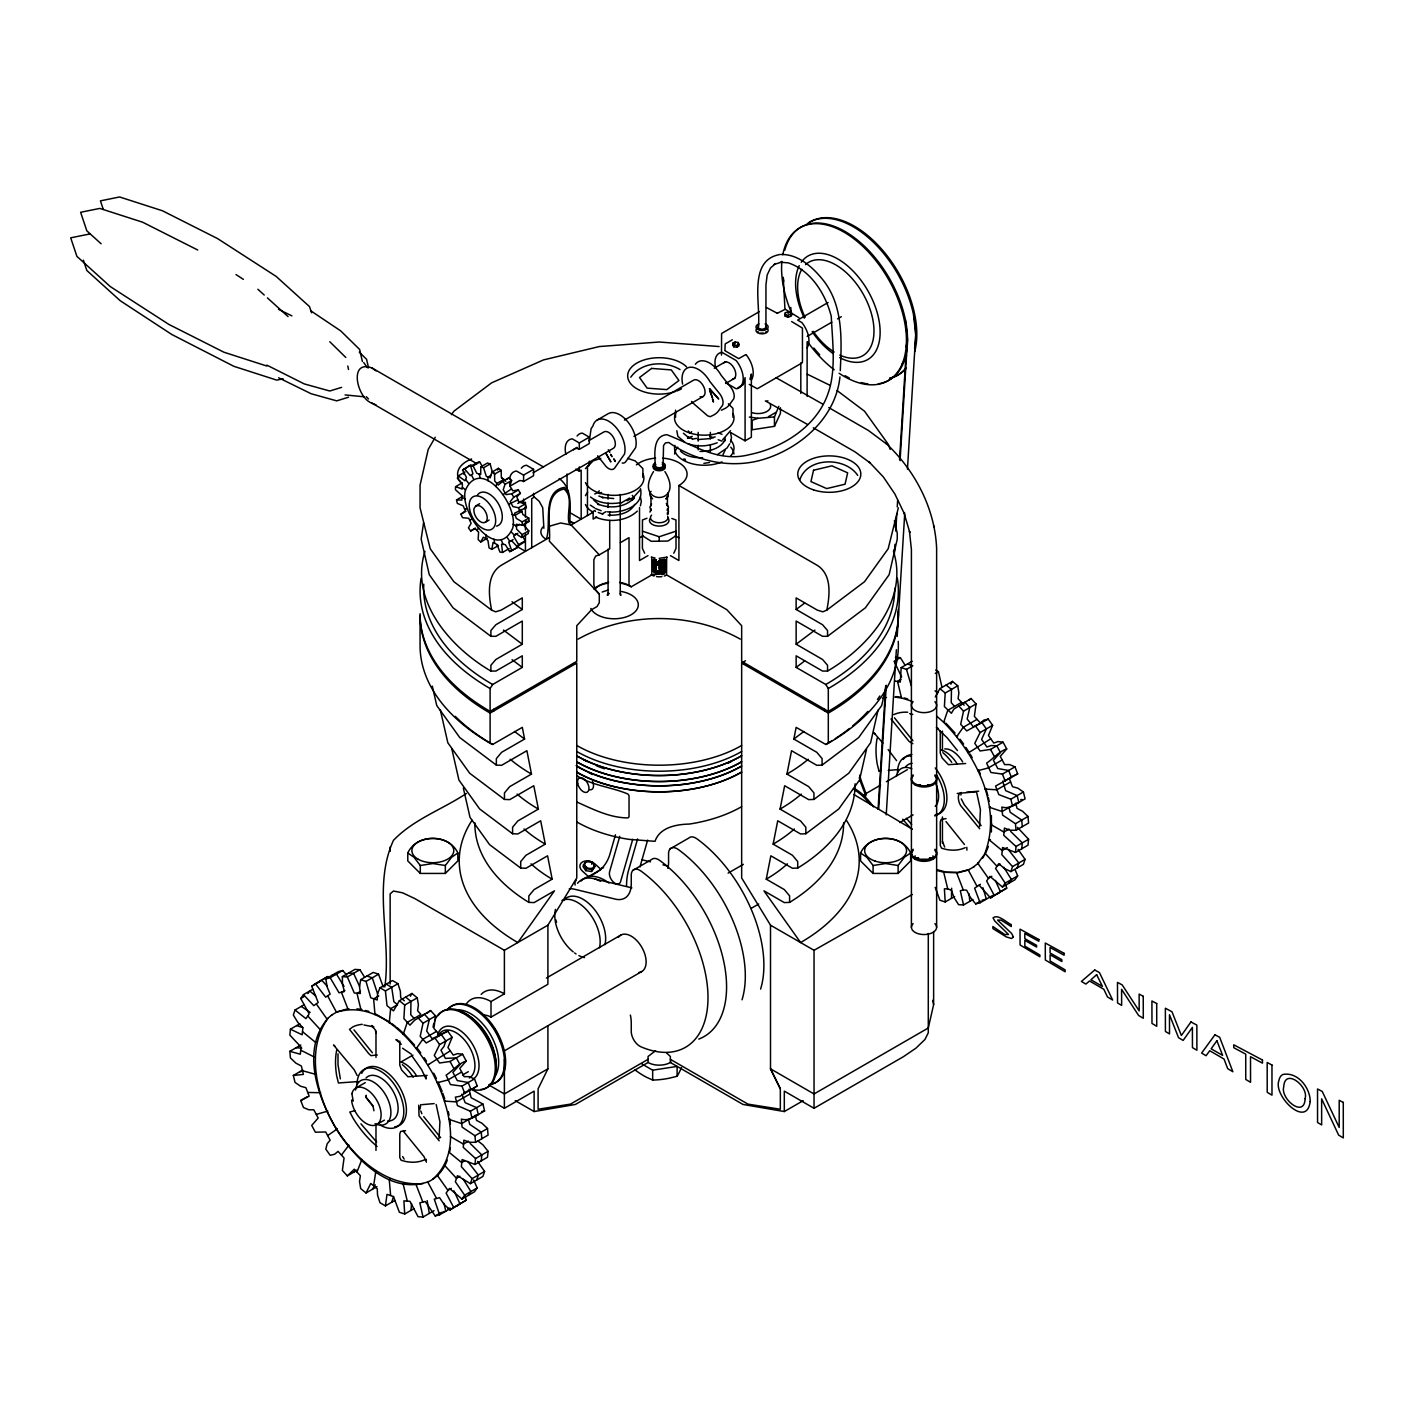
<?xml version="1.0" encoding="UTF-8"?>
<svg xmlns="http://www.w3.org/2000/svg" width="1414" height="1414" viewBox="0 0 1414 1414"><rect width="100%" height="100%" fill="white"/><g stroke="black" fill="none" stroke-linecap="round" stroke-linejoin="round"><path stroke-width="1.5" d="M399.773 1041.022L399.773 1065.131L401.594 1069.974L407.921 1076.743L427.116 1075.4M940.257 731.162L940.257 753.079L942.077 757.922L948.423 764.691L965.656 763.525M364.529 977.092L359.863 969.721L354.896 969.403L342.365 976.632L342.488 984.462L344.415 991.497L339.042 992.822L330.187 977.728L325.786 978.877L327.182 987.096L330.134 994.13L325.68 997.188L315.357 983.702L311.716 986.265L318.185 1002.473L313.802 1005.654L303.462 994.625L300.74 998.496L309.171 1013.891L305.919 1018.646L295.031 1010.02L293.334 1015.022L297.806 1022.393L302.896 1027.642L302.154 1034.783L290.418 1029.198L289.852 1035.119L300.988 1046.979L300.351 1054.208L289.852 1051.344L290.418 1057.919L295.897 1063.151L301.376 1066.015L303.356 1074.428L293.334 1075.471L295.031 1082.417L300.616 1086.235L305.919 1087.702L309.171 1096.204L300.74 1100.534L303.462 1107.533L308.906 1109.796L313.802 1109.796L318.185 1118.014L311.716 1125.438L315.357 1132.207L325.68 1131.978L330.134 1140.179L327.182 1143.785L325.786 1149.087L330.187 1155.309L334.57 1154.266L338.052 1151.367L344.062 1157.995L342.365 1170.456L347.331 1175.865L356.735 1170.439M342.365 976.632L347.331 976.95L354.295 993.017L360.358 993.476L359.527 986.742L360.694 979.655L366.014 981.422L370.768 997.771L377.238 999.981L377.556 993.865L379.977 987.785L385.421 990.931L387.012 1005.637L393.481 1010.886L399.384 1000.688L404.704 1005.071L403.891 1018.61L409.954 1025.15L414.62 1020.236L430.598 1010.568L435.583 1015.977L433.886 1028.438L439.895 1035.066M935.308 696.943L939.886 688.653L945.206 693.019L944.393 706.558L951.392 713.239L953.902 709.068L971.1 698.516L976.067 703.942L974.37 716.385L980.379 723.014L983.844 720.133L988.227 719.072L992.628 725.311L988.439 735.457L993.759 743.057L998.037 741.572L1003.074 742.191L1006.715 748.96L1000.246 756.366L1004.629 764.603L1009.525 764.585L1014.969 766.848L1017.691 773.847L1011.045 776.922M423.14 1183.553C353.518 1190.341 287.13 1075.347 327.818 1018.451C300.652 1050.001 317.832 1097.635 336.461 1129.362C355.374 1158.844 390.176 1195.661 428.689 1181.574M337.999 1053.819L337.999 1064.654L340.35 1078.882M327.73 996.004L336.461 1012.247C378.634 999.238 414.32 1040.81 432.843 1073.721C448.839 1104.741 463.014 1152.198 432.843 1179.17M991.391 832.015L991.391 815.542M785.265 316.259L785.353 312.724L788.128 311.858L790.815 312.812L790.726 316.347L787.952 317.213L785.265 316.259L785.353 312.724M878.076 809.321L885.641 686.108M893.754 554.094L894.019 549.692M895.38 527.687L895.91 518.885M899.569 459.479L906.056 353.871M906.462 347.278L906.728 342.877M878.695 808.596L886.278 685.26M894.249 555.349L894.938 544.337M895.751 531.116L896.829 513.494M897.236 506.901L897.643 500.291M900.064 460.646L907.505 339.537L905.402 319.758M886.225 814.871L896.37 649.715M897.183 636.494L904.748 513.176M907.452 469.13L915.706 334.8L913.585 315.039M410.979 1210.402L411.562 1203.632M951.463 898.35L951.64 888.222M347.331 1175.865L354.295 1169.184L360.358 1175.723L359.527 1181.503L360.694 1188.591L366.014 1192.974L370.768 1183.447L377.238 1188.697L377.556 1195.201L379.977 1202.731L385.421 1205.877L387.012 1194.353L393.481 1196.562L399.384 1212.258L404.704 1214.007L403.891 1200.857L409.954 1201.317L418.067 1216.712L423.033 1217.03L419.834 1202.837L425.207 1201.511L435.212 1215.952L439.613 1214.785L434.275 1199.143L439.577 1197.676L443.855 1204.092L450.041 1209.96L453.682 1207.397L446.117 1193.062L449.475 1188.432L461.954 1199.037L464.658 1195.166L455.343 1181.733L457.429 1175.706L470.385 1183.659L472.064 1178.657L461.353 1166.691L462.095 1159.551L474.98 1164.464L475.546 1158.543L488.077 1151.314L482.987 1144.88L477.596 1140.727M488.077 1151.314L487.512 1157.235L474.98 1164.464M979.054 885.111L990.542 897.908L994.183 895.345L986.619 881.01L989.959 876.38L1002.438 887.002L1005.16 883.131L995.562 868.39L998.814 863.636L1004.117 868.302L1010.869 871.607L1012.548 866.605L1001.837 854.657L1002.579 847.499L1015.464 852.412L1016.047 846.509L1028.579 839.262L1017.444 827.402M1028.579 839.262L1027.996 845.183L1015.464 852.412M373.632 1185.621L375.894 1170.898M389.257 1022.923L390.618 1008.712L397.458 1004.771L393.852 1001.678L391.696 987.308L386.252 984.179M481.255 1160.859L481.821 1154.938L470.12 1143.396M1021.739 848.807L1022.304 842.885L1010.603 831.361M494.547 473.266L492.178 471.498L490.163 463.933L487.441 463.032L480.813 466.85L480.689 474.503L476.801 473.301L473.089 465.878L470.703 466.143L472.948 473.725L470.314 475.652L464.375 468.67M462.237 482.846L455.626 486.663L455.449 488.148L455.502 489.792L461.954 495.554L461.865 500.114L456.528 499.902L457.323 503.419L463.156 505.805L465.4 510.931L460.964 514.13L461.671 515.933L462.572 517.683L468.759 518.266L471.145 523.339L468.441 527.846L470.703 531.01L474.786 528.447L478.586 532.053L478.162 539.512L479.452 540.855L480.813 541.969L487.441 538.151M464.959 472.046L458.33 475.864L457.323 478.268L462.449 484.578L462.201 489.05L455.626 486.663M465.542 489.898C458.578 511.461 496.862 562.949 512.575 528.429C519.539 506.884 481.237 455.379 465.542 489.898L462.396 487.317M497.074 544.956L498.453 545.557L491.825 549.374L489.05 547.907L487.971 540.59L485.691 538.434L486.08 534.969M521.2 509.376L522.88 514.519L528.765 518.072L529.119 521.448L522.491 525.266L516.216 524.276L516.623 529.119L522.155 534.651L521.589 537.461L515.703 533.644L513.724 536.507L518.567 544.637L517.948 545.733L517.153 546.564L511.709 540.837L509.835 541.491L507.396 537.673M522.703 524.081L528.765 530.833L528.2 533.626L521.589 537.461M480.813 466.85L483.535 467.769L486.328 476.394L490.251 477.808L491.825 472.152L494.582 474.132L494.706 481.007L498.329 485.055L502.536 481.467L503.826 482.793L505.028 484.313L503.225 489.757L506.106 494.617L511.78 493.786L518.408 489.951L520.37 493.362L516.852 496.774L518.673 501.935L525.177 503.932L526.397 507.52L514.572 513.194L516.269 518.355L522.155 521.89L522.491 525.266M502.536 481.467L509.164 477.649L511.638 480.495L509.853 485.939L512.734 490.799L518.408 489.951M366.12 1096.363L366.261 1095.267L366.12 1097.618L372.748 1106.013M439.047 1138.588L439.931 1121.779L436.184 1104.511M449.776 1151.562L450.341 1147.814M589.479 439.736L591.123 428.601L592.89 426.091A23.119 13.345 60 0 1 612.916 424.306A23.119 13.345 60 0 1 624.475 454.106L614.666 468.052A9.774 5.638 60 0 1 604.238 464.163L599.872 458.737A42.65 24.621 60 0 1 597.662 455.821M979.549 826.536L980.432 809.727L976.667 792.476M839.951 376.919C835.798 416.6 802.728 446.4 766.406 458.489C733.513 469.695 696.872 462.024 668.787 442.494L665.517 442.865L663.537 445.516L663.095 466.284M912.154 661.275L901.178 667.602L900.294 682.078L894.797 680.982M846.385 820.261A199.975 115.453 0 0 1 800.607 942.555L763.949 890.838L784.328 902.592L789.595 902.379L789.595 895.875L784.328 889.583L766.247 879.154L770.842 855.806L792.459 868.267L797.708 868.055C827.773 849.761 855.258 821.092 855.081 783.763M797.708 868.055L797.708 861.55L792.459 855.276L773.14 844.123L777.735 820.774L800.571 833.96L805.839 833.747L838.785 808.949L859.5 780.068L866.57 749.084M805.839 833.747L805.839 827.243L800.571 820.951L780.051 809.091L784.646 785.742L808.702 799.635L813.951 799.423L848.736 773.246L870.6 742.774L878.059 710.075M813.951 799.423L813.951 792.918L808.702 786.626L786.944 774.077L791.54 750.71L816.815 765.31L822.082 765.098L858.687 737.56L881.7 705.498L886.101 686.126M822.082 765.098L822.082 758.593L816.815 752.319L793.837 739.045L796.135 727.362L825.776 744.471L828.304 743.216A239.143 138.059 0 0 0 898.244 641.373M725.135 437.686L724.41 441.256L725.223 439.701C720.574 448.662 709.386 451.596 699.965 451.42M725.205 449.988L722.731 455.326M730.543 442.158L731.48 437.509L730.543 432.861M640.401 505.823L641.337 501.334L640.401 496.862M435.583 1015.977L423.033 1023.223L420.188 1036.338L426.197 1042.966L447.743 1031.124L452.144 1037.346L447.955 1047.509L453.258 1055.109L457.535 1053.624L462.59 1054.243L466.213 1060.995L459.762 1068.418L464.128 1076.655L469.024 1076.637L474.485 1078.9L477.19 1085.899L473.602 1088.409M976.067 703.942L963.535 711.171L960.689 724.286L966.699 730.914L988.227 719.072M423.546 522.862L421.16 539.123L429.273 574.685L453.063 607.826L490.888 636.3L495.89 636.3L522.296 621.064L522.296 644.218L495.89 659.472L490.888 665.252L490.888 671.049L495.89 671.067L522.296 655.813L522.296 667.39L492.655 684.5L490.11 688.53L490.11 711.366L576.771 661.328L576.771 625.713L591.635 609.664L597.062 606.535L599.289 602.664L599.289 594.092L549.321 541.138C551.266 526.521 542.357 493.362 564.027 489.05C573.784 496.791 566.537 512.204 568.923 522.632L599.289 554.818L609.699 548.826L609.699 520.458M424.978 551.336C409.229 600.897 450.801 647.665 490.888 671.049M466.355 793.484C442.405 809.427 413.683 819.236 393.463 840.34C372.465 885.942 391.607 939.037 384.802 986.99M651.271 504.639L650.988 505.858L650.988 496.332C653.781 502.058 647.029 493.203 651.094 491.347M667.443 514.625L667.443 512.61L668.133 513.671M781.27 262.226L774.13 264.418L775.544 263.605L770.489 268.006L767.166 274.97L765.946 284.939L765.946 327.695L764.002 329.639A3.889 2.245 0 0 1 758.169 327.695C761.616 306.944 746.822 260.052 780.015 254.502M765.946 327.695L765.434 328.826M799.864 479.788C807.182 456.899 845.148 456.528 857.715 475.387M898.35 507.785L888.186 548.738L864.502 581.737L826.837 610.088L822.807 611.82L817.31 610.123L796.135 597.892L796.135 609.469L822.541 624.723L827.543 630.503L827.543 636.3L822.541 636.3L796.135 621.064L796.135 644.218L822.541 659.472L827.543 665.252L827.543 671.049L822.541 671.067L796.135 655.813L796.135 667.39L825.776 684.5L828.304 688.53L828.304 711.366L741.661 661.328L741.661 625.713L726.796 609.664L666.577 574.897L666.648 557.328M933.629 932.02L933.629 1004.576L928.291 1027.996L814.04 1093.959L770.506 1068.825L770.506 925.18L741.661 877.953L741.661 663.042A116.602 67.324 0 0 0 745.461 660.745M373.95 1110.785L372.925 1105.73L366.261 1097.441M469.024 1089.24L471.109 1097.688L482.916 1104.016L484.595 1110.962C477.402 1114.586 470.084 1121.762 461.353 1119.11L462.095 1127.117L474.98 1135.76L475.546 1142.335L469.307 1142.229L463.898 1140.126L463.262 1147.355L475.546 1158.543M1002.667 781.147L1005.654 790.638L1017.143 795.587L1018.822 802.533L1015.464 803.346M749.95 379.323L751.364 374.021L751.364 437.209L745.09 440.832L730.967 432.684M583.558 864.643L583.01 866.57L585.767 870.635L591.459 871.501L594.958 866.358L592.201 862.275L586.51 861.426L583.558 864.643L586.315 868.709L585.767 870.635M591.653 864.201L592.201 862.275M591.459 871.501L594.958 866.358M615.479 834.79L610.053 853.685A73.351 42.349 60 0 1 599.501 870.246A153.525 88.64 60 0 1 588.56 876.662L582.285 870.989A8.82 6.292 16 0 1 582.515 861.939A8.82 6.292 16 0 1 594.764 863.777L601.038 869.451L588.56 876.662M619.774 836.328L609.575 871.802A8.06 4.649 60 0 0 613.499 882.212A8.06 4.649 60 0 0 620.552 881.753L632.73 839.333M637.59 838.926L628.541 870.423A73.351 42.349 60 0 0 626.561 886.348M647.647 840.11L641.019 863.212A73.351 42.349 60 0 0 640.118 866.888M491.825 549.374L493.044 542.481L497.039 544.514L499.955 552.096L502.536 552.432L509.164 548.597M463.951 474.45L464.34 473.124M495.907 486.54L496.827 483.5L503.455 479.682L505.823 481.343M826.837 610.088C829.718 595.382 832.139 574.773 817.31 565.37L678.914 485.479A27.856 16.084 0 0 0 685.596 468.935A27.856 16.084 0 0 0 662.848 458.154M391.696 1202.254L393.534 1196.527M477.596 1161.424L484.595 1171.411L482.916 1176.413L470.385 1183.659M1018.08 849.372L1025.079 859.359L1023.4 864.361L1010.869 871.607M357 1171.941L361.931 1159.409M476.642 1180.036L478.321 1175.034L467.734 1161.442M1017.143 867.984L1018.822 862.982L1008.235 849.39M774.448 416.918L758.063 418.297L752.054 420.382L752.054 429.785L774.448 426.321L774.448 416.918L778.831 406.295M608.073 593.155L607.278 595.223L609.134 593.385L607.613 593.986M436.519 1198.33L427.788 1182.086C437.032 1177.827 443.996 1169.572 447.284 1160.028M988.421 846.42L985.858 852.642L977.834 863.318L988.386 878.271L991.797 876.291M452.144 1037.346L439.613 1044.592L434.275 1055.41L439.577 1063.01L450.041 1061.472L462.59 1054.243M992.628 725.311L980.096 732.54L974.759 743.357L980.079 750.958L990.542 749.42L1003.074 742.191M774.448 426.321L780.44 413.401L780.44 407.762M425.808 1160.399L426.321 1159.374M547.907 1026.317L547.907 1068.825L538.098 1088.833L538.098 1109.248L570.478 1104.122L648.072 1059.333M497.534 469.996L498.453 468.334L501.192 470.314L501.334 477.19L503.455 479.682M410.378 996.251L411.934 993.459L417.254 997.842L418.403 1004.93L417.59 1010.71L420.93 1014.492L407.25 1022.393L403.22 1034.394L404.121 1033.881L414.602 1045.14M950.862 684.217L952.417 681.407L957.738 685.79L958.886 692.895L958.073 698.657L964.118 705.197M470.986 464.853L462.572 470.084L466.479 477.437L464.941 480.813L458.33 475.864M477.084 530.515L478.498 527.988M523.074 537.02L525.177 540.82L524.576 541.916L517.153 546.564M520.37 493.362L513.742 497.18L510.189 501.67L512.946 506.601L518.567 507.767L519.786 511.338M594.728 493.999A29.729 17.162 0 0 1 598.316 492.461L599.218 490.746M982.624 858.121L984.833 854.392M390.14 984.02L390.14 893.878L393.463 891.032L402.566 892.8L415.009 898.685L504.391 950.296L547.907 925.18L576.771 877.953L576.771 663.042L490.11 713.08L490.11 743.216L492.655 744.471L522.296 727.362L524.594 739.045L501.599 752.319L496.349 758.593L496.349 765.098L501.599 765.31L526.892 750.71L531.487 774.077L509.729 786.626L504.462 792.918L504.462 799.423L509.729 799.635L533.785 785.742L538.381 809.091L517.842 820.951L512.593 827.243L512.593 833.747L517.842 833.96L540.678 820.774L545.274 844.123L525.973 855.276L520.706 861.55L520.706 868.055L525.973 868.267L547.572 855.806L552.167 879.154L534.103 889.583L528.836 895.875L528.836 902.379L534.103 902.592L554.465 890.838L517.807 942.555A199.975 115.453 0 0 1 472.046 820.261M730.525 430.704L722.589 439.86M729.73 443.731L727.079 447.955L717.428 454.601M634.338 496.809L632.235 500.061L632.959 499.16C623.786 507.767 609.187 508.846 597.928 504.02L599.006 504.71L593.527 499.831M640.454 489.615L633.366 497.481L627.144 500.715M634.815 504.356C629.725 513.6 617.794 515.739 608.126 515.103M667.726 514.183L668.486 511.267L667.426 508.74L667.426 510.701L668.522 507.237L666.842 503.897M372.271 1189.351L375.311 1184.897M407.78 852.996C416.653 833.447 448.98 833.447 457.853 852.996L457.853 860.914L445.339 873.428L420.294 873.428L407.78 860.914L407.78 852.996L414.037 857.291L420.294 865.509L420.294 873.428M445.339 873.428L445.339 865.509L451.596 857.291L457.853 852.996M860.578 852.996C869.433 833.447 901.779 833.447 910.634 852.996L910.634 860.914L898.12 873.428L873.092 873.428L860.578 860.914L860.578 852.996L866.835 857.291L873.092 865.509L873.092 873.428M898.12 873.428L898.12 865.509L904.377 857.291L910.634 852.996M473.602 1179.948L477.19 1187.937L474.485 1191.808L461.954 1199.037M1015.323 870.176L1017.691 875.885L1014.969 879.755L1002.438 887.002M475.829 505.876L474.097 508.351A9.456 5.462 60 0 0 479.965 521.43A9.456 5.462 60 0 0 487.211 517.259A9.456 5.462 60 0 0 478.816 505.611L475.829 505.876L479.646 503.684M307.916 993.582L309.719 991.002L315.746 996.039M341.481 1154.991L348.905 1145.199M416.246 1048.622L422.768 1039.343L436.466 1031.442M418.721 1105.2L419.021 1115.805L439.188 1140.815M468.211 1195.431L470.933 1191.56L463.332 1179.311M1008.695 883.379L1011.417 879.508L1003.816 867.259M435.229 437.262L428.212 449.422L420.064 485.161L420.064 507.785L430.227 548.738L453.912 581.737L491.595 610.088L495.625 611.82L501.122 610.123L522.296 597.892L522.296 609.469L495.89 624.723L490.888 630.503L490.888 636.3M451.42 414.673L453.912 411.191L491.595 382.858L543.542 359.898L599.324 346.554L659.207 342.011L719.09 346.554M630.785 377.202C641.337 361.843 664.898 360.34 680.028 369.584M651.589 503.897L649.91 507.237L651.006 510.701L651.006 508.74L649.945 512.115M665.835 498.842L668.256 496.42L668.256 492.638M673.771 553.228L676.016 548.367L676.016 532.795M642.469 535.729L651.235 541.297L667.974 541.049L675.963 535.729L675.963 519.999L671.809 518.443M466.213 1060.995C457.836 1063.752 453.028 1070.681 446.117 1075.17L450.447 1084.556L461.954 1086.129L474.485 1078.9M1006.715 748.96C998.319 751.7 993.512 758.629 986.619 763.118L990.931 772.504L1002.438 774.077L1014.969 766.848M653.533 471.569C632.023 506.106 686.409 506.106 664.898 471.569M480.813 541.969L483.305 537.232L485.691 538.434M470.014 465.418L462.572 470.084M503.013 494.653L511.514 488.873M507.096 479.099L509.164 477.649M585.449 468.582L593.138 460.893L600.756 458.348M591.688 512.31L594.852 510.489L595.506 511.391M332.308 1014.633L326.917 1018.981L316.365 1004.011M973.327 867.136L978.735 862.787L977.834 863.318M637.325 511.108C626.384 521.413 608.921 522.809 595.435 517.047M441.044 1034.094L447.743 1031.124M974.688 726.001L981.97 722.695L986.371 728.917L981.599 739.416L986.919 747.016L991.196 745.532L996.799 745.797L1000.44 752.566L993.406 760.308L997.789 768.544L1008.695 770.471L1011.417 777.47L1004.187 780.864M691.658 431.747L689.979 433.038L688.3 430.934M430.598 1010.568L427.099 1013.219M968.802 700.284L971.1 698.516M796.135 609.469L804.672 603.053M796.135 644.218L814.941 630.078M827.543 636.3L865.368 607.826L889.141 574.685L897.254 539.123L897.254 533.325L894.39 520.776M796.135 667.39L804.672 660.957M827.543 671.049C867.613 647.665 909.202 600.897 893.436 551.336M576.612 755.871A116.602 67.324 0 0 0 741.502 755.871L741.661 755.783M576.612 761.881A116.602 67.324 0 0 0 741.502 761.881L741.661 761.793M576.612 766.176A116.602 67.324 0 0 0 741.502 766.176L741.661 766.088M576.612 772.168A116.602 67.324 0 0 0 741.502 772.168L741.661 772.097M793.837 739.045L803.912 731.462M789.595 902.379C817.964 885.111 843.893 857.998 843.592 822.771M776.056 412.305L768.438 416.688M667.32 497.71L666.33 498.7L667.426 496.332L667.426 505.858L666.33 503.49M420.258 1017.161L424.341 1014.174L429.308 1019.6L426.675 1031.071L432.048 1038.618L441.468 1034.748L445.87 1040.969L443.908 1046.59L440.956 1050.213L445.41 1058.414L456.315 1057.849L459.957 1064.618L452.922 1072.36L457.288 1080.596L468.211 1082.505L470.933 1089.522L463.704 1092.916M960.742 705.126L964.825 702.139L969.792 707.548L967.158 719.037L973.539 726.955M353.588 1172.259L356.328 1170.262M601.586 492.461L599.907 493.663L598.228 492.461M465.135 1196.209L466.213 1200.168L450.041 1209.96M1005.619 884.174L1006.715 888.116L990.542 897.908M317.973 982.659L321.614 980.079L327.235 986.3M327.73 1135.53L337.363 1128.849M456.315 1206.354L459.957 1203.774L453.929 1190.782M996.799 894.302L1000.44 891.739L995.385 880.427M477.19 1085.899L459.921 1096.31L455.343 1097.14L457.429 1105.589L470.385 1111.263L482.916 1104.016M1017.691 773.847L995.562 786.078L998.814 794.597L1010.869 799.21L1023.4 791.981L1025.079 798.91C1017.886 802.533 1010.568 809.709 1001.837 807.076L1002.579 815.083L1015.464 823.708L1016.047 830.283L1009.79 830.177L1004.4 828.091L1003.763 835.303L1016.047 846.509M878.872 770.984L880.233 771.16M646.958 518.231L642.469 519.999L642.398 548.367L644.66 553.228M470.703 466.143L478.462 462.042L479.717 462.042L481.944 465.789M473.089 465.878L479.717 462.042M483.535 467.769L490.163 463.933M759.194 311.716L721.6 333.492L721.494 355.073M766.459 307.527L777.523 313.395M491.825 472.152L498.453 468.334M491.241 475.175L487.936 477.084L488.06 480.884M494.582 474.132L501.192 470.314M732.311 339.802L725.205 343.902L724.94 350.407M456.528 499.902L463.156 496.067M597.115 420.082L608.267 413.648A23.119 13.345 60 0 1 627.993 422.044A23.119 13.345 60 0 1 635.611 447.672L625.819 461.618A9.774 5.638 60 0 1 622.195 463.032M732.859 343.302L735.086 342.011L738.143 342.488L738.956 344.238L738.956 345.953L736.729 347.243L733.672 346.766L732.859 343.302L733.672 346.766M732.859 345.016L735.086 343.726L735.086 342.011M733.672 345.051L736.729 345.529L738.956 344.238M505.028 484.313L511.638 480.495M509.588 479.063A19.973 11.524 60 0 1 516.517 471.039L523.587 475.104L533.573 469.342L533.573 475.74L523.587 481.502A9.456 5.462 60 0 0 520.246 480.619M565.9 454.354A19.973 11.524 60 0 1 572.263 438.853L579.316 442.935L589.32 437.156L589.32 443.554L579.316 449.334A9.456 5.462 60 0 0 573.536 449.846M460.964 514.13L465.931 511.267M510.242 486.009L519.804 480.495M533.184 472.753L577.177 447.372M588.648 440.744L603.955 431.906A9.456 5.462 60 0 1 613.411 437.368A9.456 5.462 60 0 1 613.411 448.291L517.789 503.49M624.458 420.082L693.655 380.119A9.456 5.462 60 0 1 704.19 387.79A9.456 5.462 60 0 1 700.124 396.768M714.282 368.206L725.665 361.63M797.726 320.041L828.074 302.525M745.567 354.72L738.833 358.573M469.802 520.281L472.064 518.973M517.842 499.867L508.616 504.338M485.285 522.261L489.103 520.052M633.914 436.466L703.112 396.503M725.647 383.494L735.121 378.015M807.182 336.426L831.839 322.18M837.53 318.892L841.312 316.718M470.703 531.01L475.67 528.129M520.052 501.316L523.587 503.349L525.442 502.27L525.442 517.206M575.798 469.13L579.316 471.18L581.172 470.102L581.172 519.15L568.817 512.027M518.567 507.767L525.177 503.932M521.784 511.444L515.173 515.262L512.08 514.537M738.02 387.701L743.198 384.714L745.09 377.662L745.09 440.832M522.155 521.89L528.765 518.072M519.592 524.276L516.269 526.185L513.052 524.17M802.18 362.832L757.303 388.744L749.261 384.396M517.736 533.343L514.431 535.252L511.444 532.177M513.158 539.582L508.704 542.163L511.78 550.788M522.155 534.651L528.765 530.833M518.567 544.637L525.177 540.82M502.536 552.432L501.546 544.213L505.24 544.584L509.659 551.637L517.418 547.536M518.408 546.971L509.659 551.637M549.321 537.55L501.122 565.37C486.275 574.773 488.714 595.382 491.595 610.088M585.449 504.551A29.729 17.162 0 0 0 593.138 512.257L571.115 524.965L560.669 522.986L549.321 526.238M596.814 516.994L593.138 519.115L593.138 512.257M602.346 513.795L606.023 511.674M620.463 503.349L629.654 498.028M620.357 542.676L629.018 537.656L629.018 585.502L631.245 586.792L651.854 574.897L651.766 557.328M647.966 555.649L639.517 560.527L639.517 507.555M578.149 639.11C627.339 611.696 691.092 611.696 740.282 639.11M315.357 983.702L327.889 976.473L311.716 986.265M325.786 978.877L338.335 971.648L342.718 970.499L346.784 975.147M330.187 977.728L342.718 970.499M303.462 994.625L312.865 989.199M300.74 998.496L303.869 996.693M347.331 976.95L359.863 969.721M905.013 665.04L900.347 657.669L894.09 661.292L901.637 677.023M295.031 1010.02L304.417 1004.594M360.694 979.655L373.225 972.425L375.912 973.292L378.545 974.193L383.247 987.007M344.892 990.436L341.481 992.398L348.003 1009.225L348.905 1008.695M366.014 981.422L378.545 974.193M901.178 667.602L906.498 669.37L912.772 665.747L907.452 663.997M290.418 1029.198L299.821 1023.771M360.429 991.408L357 993.388L361.03 1010.056L361.931 1009.525L356.929 1008.854M900.912 679.356L897.501 681.336L901.531 698.003L911.959 701.238M331.406 1015.164L337.363 1011.717L346.907 1009.048M379.977 987.785L392.509 980.556L397.953 983.702L400.374 991.232L400.692 997.736L404.316 1000.812M385.421 990.931L397.953 983.702M935.308 673.453L938.436 671.65L941.901 686.921M320.678 1028.597L319.776 1029.127L307.863 1016.1M378.758 995.933L373.632 998.903L374.993 1014.686M289.852 1051.344L300.811 1045.017M316.276 1041.729L315.375 1042.242L302.614 1031.743M399.384 1000.688L411.934 993.459M939.886 688.653L952.417 681.407M632.889 870.352L651.465 859.624A12.143 6.999 60 0 1 659.472 860.26A108.507 62.64 60 0 1 723.526 960.424A108.507 62.64 60 0 1 698.763 1039.096M670.183 848.807L688.759 838.078A12.143 6.999 60 0 1 696.766 838.714A108.507 62.64 60 0 1 760.608 989.075M404.704 1005.071L417.254 997.842M945.206 693.019L957.738 685.79M314.792 1057.248L300.829 1050.231M293.334 1075.471L302.737 1070.044M316.276 1074.499L302.614 1070.769M961.414 702.44L947.734 710.341L943.704 722.342C976.226 755.323 1002.438 806.828 984.957 853.172L996.888 866.181L1000.299 864.201M944.605 721.829L943.704 722.342L936.81 716.226M300.74 1100.534L306.997 1096.911M320.678 1092.704L307.863 1092.474M865.845 795.905L860.278 781.182L861.179 780.652L859.641 775.155M976.95 719.39L963.27 727.291L956.73 736.57L957.631 736.058M466.461 1003.746A40.105 23.154 60 0 1 491.012 1001.554L504.391 993.83L504.391 950.296M355.745 1088.126L365.272 1082.629M401.505 1061.702L412.941 1055.109M546.405 978.046L620.764 935.114M728.122 873.127L743.375 864.325M863.494 794.986L880.657 785.07M886.366 781.765L907.346 769.658M327.818 1111.086L316.365 1114.373M483.588 1015.146A21.016 12.143 60 0 1 491.012 1017.143L547.907 984.285L547.907 925.18M450.2 1050.92L427.788 1064.972L428.689 1064.442M990.701 738.868L968.272 752.92L969.173 752.407L965.85 747.37M461.583 1072.059L447.902 1079.96L437.333 1082.717L438.234 1082.205L442.122 1091.361M1002.066 760.007L988.386 767.908L977.834 770.683L978.735 770.153L980.291 773.829M376.76 1124.537L384.396 1120.135M462.555 1074.994L468.281 1071.706M504.498 1050.779L641.779 971.524M751.046 908.442L758.682 904.041M899.764 822.577L913.108 814.871M445.375 1100.587L444.473 1101.117L456.386 1101.86L470.084 1093.959M1009.26 778.177L1010.568 781.907L996.888 789.807L984.957 789.065L985.858 788.535L987.909 795.888M990.277 806.758L989.376 807.27L1002.137 811.512L1015.818 803.612L1017.055 808.366L1022.534 811.229L1027.996 816.479L1028.579 823.036L1016.047 830.283M547.907 1068.825L504.391 1093.959L489.156 1085.157M915.105 855.806L915.105 859.235L917.827 857.662M991.762 823.991L990.861 824.521L1003.905 832.051L1009.048 829.099M472.064 1089.628L504.391 1108.293L534.121 1091.131L534.121 1111.545L575.392 1104.458L648.072 1062.497A15.766 9.103 0 0 0 670.36 1062.497L671.102 1062.144M366.014 1192.974L376.972 1186.646M390.158 1179.135L389.257 1179.665L390.618 1195.431M474.98 1135.76L487.512 1128.513L482.033 1123.282L476.571 1120.418L475.334 1115.664L461.653 1123.564L448.874 1119.322M1015.464 823.708L1027.996 816.479M990.277 839.527L989.376 840.04L1002.137 850.539L1007.263 847.587M468.547 1141.133L463.421 1144.103L450.377 1136.573M475.546 1142.335L488.077 1135.089L487.512 1128.513M404.121 1183.765L403.22 1184.296L407.25 1200.946M969.173 869.522L957.631 872.544L943.704 872.244L936.81 870.388M770.506 925.18L814.04 950.296L912.295 894.479M445.375 1164.694L444.473 1165.207L456.386 1178.233L459.815 1176.254M417.148 1184.596L416.246 1185.109L422.768 1201.935M957.631 872.544L943.704 872.244L947.734 888.893L951.392 890.219L953.902 897.289L958.568 904.66L963.535 904.978L972.938 899.551M438.234 1174.84L437.333 1175.37L447.902 1190.323L451.313 1188.343M385.421 1205.877L394.824 1200.451M465.065 1160.611L461.653 1162.591L448.874 1152.092M655.583 1050.69L648.072 1056.488L648.072 1062.497M992.628 895.504L980.096 902.751L975.695 903.899L970.163 897.112L966.699 890.219L963.27 889.883L956.73 873.057L968.272 870.052L974.228 866.605M404.704 1214.007L414.108 1208.581M935.184 887.373L939.886 900.205L945.206 901.973L954.609 896.547M980.096 902.751L974.6 888.151L980.432 884.316M472.064 1178.657L484.595 1171.411M1012.548 866.605L1025.079 859.359M423.033 1217.03L434.01 1210.702M464.658 1195.166L477.19 1187.937M1005.16 883.131L1017.691 875.885M435.212 1215.952L441.468 1212.328M975.695 903.899L980.397 901.178M439.613 1214.785L450.571 1208.457M453.682 1207.397L466.213 1200.168M994.183 895.345L1006.715 888.116M666.454 1052.776L670.36 1056.488L670.36 1062.497L743.022 1104.458L784.31 1111.545L803.187 1100.658M784.31 1111.545L784.31 1091.131L814.04 1108.293L903.422 1056.682L915.848 1048.234L924.95 1039.484L928.291 1032.786L928.291 933.452M526.397 507.52L524.117 508.563M688.848 437.456L687.451 438.093L692.259 436.431M377.308 1054.95L370.963 1055.657L368.63 1053.501L349.488 1029.357L353.2 1026.705A75.578 43.64 60 0 1 362.249 1024.337M642.469 531.169L659.207 536.754L675.963 531.169M602.17 592.042L607.879 590.133M341.587 387.365L329.798 391.006L304.222 383.901L266.857 365.13M348.516 397.21L336.726 400.869L311.151 393.746L278.629 377.785M715.148 436.873L709.669 438.64L697.88 439.577M717.216 442.759C707.972 446.294 697.349 447.195 687.964 443.66M785.265 314.544L787.952 315.499L790.019 314.244M766.494 401.276L767.943 400.816M681.477 1067.605A78.707 16.632 -81.2 0 1 677.112 1076.266L668.963 1078.263A78.707 62.075 -24.9 0 1 652.667 1080.049L646.693 1077.344A78.707 45.442 60 0 1 634.762 1069.709M721.37 410.254L725.276 408.328A42.65 24.621 60 0 0 730.084 403.891L732.593 400.321A9.774 5.638 60 0 0 730.755 387.206L721.105 375.205A23.119 13.345 60 0 0 695.388 364.264M447.743 1208.705L449.97 1208.122M960.601 792.794C956.659 794.615 958.568 802.569 960.778 805.733L979.672 828.763M332.06 975.253L336.461 974.105L344.026 986.389M981.97 900.276L986.371 899.127L982.924 887.709M442.935 1211.939L445.87 1211.179L443.908 1203.279M1020.625 799.811L1022.128 799.44M299.609 1071.847L302.967 1071.034M474.98 1115.399L478.321 1114.586L476.642 1107.639L465.171 1102.69L461.918 1094.171M667.161 557.098L659.207 558.336M664.598 559.255L659.207 560.262M665.199 559.555L659.207 560.474M665.199 560.474L659.207 561.393M661.999 561.712L664.598 561.093M665.199 561.393L659.207 562.312L653.233 561.393M664.598 562.012L653.816 562.012M665.199 562.312L659.207 563.232L653.233 562.312M665.199 563.214L659.207 564.151L653.233 563.214M661.999 564.469L664.598 563.85M665.199 564.133L659.207 565.07L653.233 564.133M664.598 564.769L653.816 564.769M665.199 565.052L659.207 565.989M664.598 565.688L659.207 566.519M665.199 565.971L659.207 566.908M664.598 566.607L659.207 567.438M665.199 566.89L659.207 567.827M665.199 567.809L659.207 568.746M661.999 569.064L664.598 568.446M665.199 568.728L659.207 569.665M664.598 569.365L659.207 570.196M665.199 569.648L659.207 570.584M664.598 570.284L656.432 570.903M665.199 570.567L659.207 571.503L653.233 570.567M661.999 571.822L664.598 571.203M665.199 571.486L659.207 572.405L653.233 571.486M664.598 572.122L653.816 572.122M665.199 572.405L656.114 573.094M664.598 573.041L656.432 573.66M661.999 574.579L664.598 573.96M420.294 865.509L432.825 863.547L445.339 865.509M873.092 865.509L885.606 863.547L898.12 865.509M89.86 233.946L70.7 237.835L76.904 256.376L110.31 286.6L168.867 324.425L223.96 352.227L266.822 366.032M283.118 378.828L276.737 380.119L233.858 366.314L171.836 334.517L120.208 300.705L86.82 270.481L83.373 260.176M481.626 1111.492L484.595 1110.962M882.495 698.216L886.49 697.526M946.037 818.635L941.123 819.448L940.257 821.976L940.257 845.484L941.636 848.241L945.966 849.39A75.578 43.64 60 0 0 965.214 847.675M405.553 1130.687L400.622 1131.483L399.773 1134.01L399.773 1157.536L401.134 1160.275L405.482 1161.442A75.578 43.64 60 0 0 424.73 1159.727M703.854 463.368L709.51 462.502M641.921 1063.982L652.667 1070.186L677.112 1066.403L677.112 1076.266M620.923 502.589C610.636 504.48 599.059 503.543 590.504 497.003M683.351 459.197L684.924 459.037L685.578 460.487M888.275 770.436L898.314 769.552M966.628 792.247L978.682 791.168M957.19 793.484L975.377 791.858M357.83 1081.586L338.423 1082.983L336.691 1075.86A75.578 43.64 60 0 1 336.691 1050.195M354.737 1110.679L349.806 1112.023L353.2 1118.439A75.578 43.64 60 0 0 372.448 1142.371L377.078 1146.471M422.114 1104.652L434.169 1103.592M586.315 868.709L592.024 869.575M659.207 561.005L661.999 560.81M661.999 563.55L656.432 563.55M661.999 568.145L659.207 568.428M662.318 574.013L656.114 574.013M963.27 889.883L960.318 890.785L963.535 904.978M702.599 457.712C694.84 457.977 686.144 456.704 680.399 451.013M650.953 574.862L654.894 574.862M915.105 784.876L920.461 784.876M927.584 784.876L932.94 784.876M915.105 858.068L918.676 858.068M929.369 858.068L932.94 858.068M915.105 859.235L932.94 859.235L932.94 855.806M464.587 508.846L467.468 508.881M529.119 521.448L526.273 521.2M613.711 498.541L602.293 497.428L603.265 497.675L598.864 496.031M607.454 511.815C621.188 513.653 644.625 506.336 640.471 488.749M599.289 554.818L595.701 556.02L593.862 559.697L593.862 584.848L595.701 590.027L599.289 594.092M895.38 657.351L900.347 657.669M912.861 743.693L909.114 741.466L891.032 718.966M348.622 973.026L353.588 973.345L359.563 986.336M758.063 418.297L749.332 417.095M296.127 1047.721L301.783 1048.163M780.811 254.467C797.196 254.078 810.894 265.532 820.88 277.444C843.469 303.197 841.772 338.83 840.269 370.68M780.475 262.244L788.164 262.845C811.265 270.392 825.829 294.731 831.273 316.471C832.422 342.064 836.469 370.892 827.685 394.488C815.843 427.505 781.712 448.097 749.314 454.672C718.065 462.714 693.921 444.95 666.825 434.681C651.889 435.83 655 456.722 655.318 466.284M765.345 400.904L807.641 424.518M345.069 394.913L364.07 396.786M895.751 696.589L900.753 697.261M894.85 697.102L901.531 698.003M363.928 1024.973L373.809 1026.918L371.564 1025.557L375.311 1029.905L375.983 1033.121M875.39 734.131L874.029 732.929L882.937 743.11M334.906 1046.183L333.527 1044.981L354.207 1069.797L357.176 1075.506M651.253 557.098L655.089 558.017M653.816 559.255L656.432 559.891M653.233 559.555L656.114 560.244M653.233 560.474L656.114 561.164M653.816 561.093L656.432 561.712M653.816 563.85L656.432 564.469M653.233 565.052L656.114 565.741M653.233 565.971L656.114 566.661M653.816 566.607L656.432 567.226M653.233 566.89L656.114 567.58M653.233 567.809L656.114 568.499M653.233 568.728L656.114 569.418M653.816 569.365L656.432 569.983M653.233 569.648L656.114 570.337M653.816 573.96L656.432 574.579M642.168 859.818L650.475 861.833M662.954 864.838L667.108 865.845M594.481 878.836L631.881 887.886M904.147 697.933L907.611 698.87M909.732 713.646L912.772 714.459M937.712 869.875L944.605 871.713M947.734 888.893L944.393 888.805L945.206 901.973M365.395 1010.444L368.842 1011.381M709.722 436.502L713.398 437.704M366.951 976.031L372.271 977.799L377.609 993.83M777.329 313.272L784.964 309.401L783.321 278.487M627.569 458.348L635.169 460.893L642.875 468.582L642.875 477.472M692.365 438.729L687.611 437.085L688.936 437.88L683.404 433.232M296.693 1025.592L302.737 1027.66M595.754 508.669L601.144 510.684M598.246 512.451L602.824 514.166M570.178 521.466L574.243 523.162L569.895 522.066C569.948 507.308 573.041 488.696 559.184 478.515M776.109 377.732L823.107 404.316M543.542 467.009L372.076 368.011C348.304 358.997 356.805 398.288 372.076 403.22L476.801 463.668M372.076 403.22L376.036 404.899M462.024 497.445L465.224 498.842M807.2 374.162L830.265 385.439M576.771 775.614C592.448 785.742 611.378 786.944 628.01 794.085L629.036 795.622L629.036 816.85L628.01 817.893C609.929 817.964 592.943 809.162 576.771 802.003M656.467 467.875L657.263 468.228A3.889 2.245 0 0 0 662.972 466.867M937.199 728.175L938.436 728.723L936.439 727.538L947.256 737.878L957.472 750.587M396.698 1040.209L397.953 1040.775L395.938 1039.573L401.258 1044.292M278.505 309.312L291.903 315.888M197.73 250.013L142.637 222.21L99.775 208.406L80.616 212.294L86.82 230.835L101.136 243.791M375.894 1014.156L390.158 1022.393M785.477 309.401L798.998 317.726M798.38 320.536L801.897 322.586A19.973 11.524 60 0 1 807.076 347.826M791.646 321.544L802.445 328.083L802.445 362.373M828.763 407.586L868.443 430.492L886.737 444.137M725.205 350.849L738.479 358.52M813.333 427.806L855.01 451.861L869.893 462.732L868.956 461.742L883.379 476.978L894.868 493.981L904.059 513.105M725.576 382.664L736.164 388.762A19.973 11.524 60 0 0 736.164 360.535L722.041 352.369A19.973 11.524 60 0 0 715.678 367.887M589.32 437.156L582.25 433.091A19.973 11.524 60 0 0 577.089 436.06M533.573 469.342L526.521 465.259A19.973 11.524 60 0 0 521.359 468.246M670.466 555.649L678.914 560.527L678.914 485.479M501.546 477.967L505.364 480.159M741.661 663.042L828.304 713.08L828.304 743.216M516.623 546.246L525.442 551.336L525.442 534.28M853.968 794.58L912.295 829.17M930.218 857.662L932.94 859.235M670.36 1059.333L747.935 1104.122L780.334 1109.248L780.334 1088.833L770.506 1068.825L780.334 1088.833M515.244 1100.658L534.121 1111.545M935.75 670.059L938.436 671.65M301.288 1006.397L310.108 1012.371M684.889 442.246L677.872 436.343L676.811 430.74M935.061 690.88L937.959 692.719M236.014 274.546L243.385 279.389M590.327 505.116L594.675 507.979M310.603 310.691L340.703 330.876L359.651 349.47L362.373 361.507M402.566 1048.234L411.456 1054.261M372.076 368.011L376.036 370.892M1023.4 791.981L1017.797 788.146L1012.512 786.697L1010.568 781.907M652.596 498.842L651.094 497.71M837.106 390.582L864.502 411.191L888.186 444.208L890.201 449.422M512.045 601.763L522.296 609.469M503.49 630.078L522.296 644.218M512.045 659.684L522.296 667.39M514.502 731.462L524.594 739.045M496.349 765.098L459.744 737.56L436.732 705.498L432.313 686.126M504.462 799.423L469.695 773.246L447.831 742.774L440.373 710.075M512.593 833.747L479.646 808.949L458.931 780.068L451.861 749.084M520.706 868.055L489.58 844.635L470.014 817.363L463.35 788.093M528.836 902.379C500.45 885.111 474.538 857.998 474.839 822.771M391.572 1023.471L395.814 1026.688M946.143 685.03L951.463 689.413L951.233 702.617L954.574 706.399M405.659 997.082L410.979 1001.448L410.732 1014.669L414.09 1018.451M533.909 496.65L539.264 501.387L542.729 507.714L543.877 528.306M397.21 1027.766L404.121 1033.881M257.878 289.269L264.241 295.031M267.423 297.912L288.085 316.612M359.28 352.174L366.58 359.315L368.577 367.87M329.762 341.728L345.794 357.459M728.369 403.785L732.982 408.399L732.982 417.289M945.931 723.19L955.086 733.088M376.672 1142.141L360.941 1123.812M885.8 443.165C915.017 470.367 934.972 508.368 936.634 548.614L936.634 778.548M366.261 396.645L368.506 398.995M963.535 711.171L958.568 705.745M423.033 1023.223L418.067 1017.797M403.237 1131.112L423.97 1156.564L426.427 1162.184M906.392 818.335L911.659 824.468M894.461 717.817L912.914 740.777M981.139 825.652L964.207 804.601L961.255 798.892M888.151 749.597L896.582 760.644M946.001 821.569L964.454 844.512M353.977 1029.869L372.43 1052.829M423.723 1116.636L440.655 1137.704M465.648 479.558L468.423 483.058M911.252 685.719L906.498 669.37M960.035 739.239L963.623 744.011M417.148 1048.11L420.736 1052.864M412.04 1056.046L421.584 1069.567L426.074 1078.988L425.985 1076.549M980.096 732.54L975.695 726.301M363.734 362.585L367.446 367.746M439.613 1044.592L435.212 1038.353M424.253 1057.725L426.48 1061.083M632.288 495.324L634.409 498.576M568.463 491.542L564.504 487.37C541.315 491.259 551.884 524.541 546.211 539.353A18.258 10.552 0 0 1 543.312 526.609M511.78 493.786L513.742 497.18M944.658 847.039L942.431 841.277M402.637 1156.546L404.174 1159.091M970.198 754.157L972.213 757.657M609.027 450.536L609.752 452.286L608.285 449.758M994.183 756.19L990.542 749.42M453.682 1068.242L450.041 1061.472M968.272 870.052L977.021 886.278M471.445 474.998L473.531 479.028M433.745 1073.191L436.449 1078.599M878.925 770.948L877.175 763.825A75.578 43.64 60 0 1 877.175 738.161M866.411 794.562L861.179 780.652M501.351 540.095L502.995 544.231M1005.16 781.094L1002.438 774.077M464.658 1093.146L461.954 1086.129M420.753 1110.944L421.849 1113.737M620.251 593.155L621.029 595.223M442.776 1093.216L444.721 1098.749M311.575 312.794L309.507 306.608L276.119 276.384L217.544 238.577L162.451 210.774L119.589 196.97L100.429 200.859L103.187 209.095M903.864 512.434L909.838 532.548L909.449 531.24L911.411 549.569L911.411 778.548M933.965 525.955L934.354 527.245M479.152 474.15L480.318 478.286M859.252 777.506L860.278 781.182M427.152 1200.645L429.308 1213.406M1012.548 806.157L1010.869 799.21M472.064 1118.209L470.385 1111.263M932.657 1000.317L933.629 1004.576M347.791 366.014L348.516 369.496M988.421 797.726L989.164 801.331M448.309 1111.581L449.033 1115.186M493.981 539.158L494.653 543.188M1008.977 807.553L1010.215 812.325L1021.739 820.085L1022.304 826.66M468.494 1119.605L469.731 1124.36L481.255 1132.137L481.821 1138.712M449.776 1118.81L450.447 1124.077M969.085 893.878L969.792 901.372M790.797 307.457L791.168 314.067M966.805 847.322L966.911 850.132M942.431 731.126L942.431 750.958M942.431 816.974L942.431 843.433M936.634 779.715L936.634 852.907M936.634 854.074L936.634 927.266M911.411 779.715L911.411 852.907M911.411 854.074L911.411 927.266M824.556 709.192L824.556 710.906M814.04 950.296L814.04 1108.293M807.111 341.852L807.111 396.309M800.819 362.903L800.819 393.392M790.815 312.812L790.726 316.347M788.128 311.858L788.128 313.572M787.952 315.499L787.952 317.213M743.905 662.636L743.905 664.35M738.143 342.488L738.143 344.203M736.729 345.529L736.729 347.243M710.358 432.366L710.358 438.941M710.358 445.198L710.358 451.755M698.18 432.366L698.18 441.115M698.18 445.198L698.18 449.864M675.556 410.184L675.556 417.289M659.207 536.754L659.207 541.315M652.667 1070.186L652.667 1080.049M620.251 494.44L620.251 595.047M609.699 511.727L609.699 516.092M608.073 494.44L608.073 499.107M608.073 503.19L608.073 507.555M608.073 549.109L608.073 595.047M589.32 461.141L589.32 465.4L587.464 466.479L587.464 515.527M579.316 442.935L579.316 449.334M579.316 466.903L579.316 471.18M574.526 662.636L574.526 664.35M567.067 473.973L567.067 491.4M533.573 493.309L533.573 497.587L531.717 498.647L531.717 547.713M525.442 521.466L525.442 530.003M523.587 475.104L523.587 481.502M523.587 499.089L523.587 503.349M504.391 1059.316L504.391 1108.293M493.857 709.192L493.857 710.906M491.012 1001.554L491.012 1017.143M390.14 847.039L390.14 851.44M375.983 1030.947L375.983 1057.407M375.983 1125.632L375.983 1150.413M765.822 326.387A3.889 2.245 0 0 1 761.545 329.197A3.889 2.245 0 0 1 758.699 325.839M767.342 328.578A6.098 3.517 0 0 1 762.058 333.863A6.098 3.517 0 0 1 756.773 328.578M765.115 323.912A6.098 3.517 0 0 1 766.724 329.232A6.098 3.517 0 0 1 757.391 329.232A6.098 3.517 0 0 1 759.018 323.912M766.194 331.724A4.79 2.757 0 0 1 765.434 332.29M763.295 332.997A4.79 2.757 0 0 1 760.82 332.997M758.682 332.29A4.79 2.757 0 0 1 757.922 331.724M592.448 781.217A8.113 4.684 60 0 1 589.585 789.754M741.555 766.105A116.567 67.289 0 0 1 576.788 766.07M741.661 745.478A116.602 67.324 0 0 1 576.771 745.478M741.661 751.488A116.602 67.324 0 0 1 576.771 751.488M592.713 774.519A109.231 63.064 0 0 1 588.984 772.786M579.987 767.908A109.231 63.064 0 0 1 576.17 765.469M741.555 772.115A116.567 67.289 0 0 1 576.788 772.079M741.555 755.818A116.567 67.289 0 0 1 576.788 755.783M731.268 761.598A109.231 63.064 0 0 1 727.591 763.366M604.591 768.809A109.231 63.064 0 0 1 596.584 765.858M587.163 761.598A109.231 63.064 0 0 1 583.664 759.742M576.771 821.941A116.602 67.324 0 0 0 629.036 839.368L655.018 841.33C659.719 827.331 676.422 824.344 689.396 824.062A116.602 67.324 0 0 0 741.661 806.652M741.555 761.81A116.567 67.289 0 0 1 576.788 761.775M575.162 885.04A8.82 6.292 16 0 1 576.152 880.321M581.066 881.081A40.193 23.207 60 0 1 608.957 883.043M577.548 883.273A40.193 23.207 60 0 1 600.49 881.311M600.809 868.744A40.193 23.207 60 0 1 603.566 867.701M944.746 748.907A21.016 12.143 60 0 1 962.687 761.987M942.855 752.637A33.07 19.089 60 0 1 951.746 762.323M961.255 792.476A33.07 19.089 60 0 1 960.866 795.057M911.623 829.046A75.578 43.64 60 0 1 902.733 819.183M893.701 714.653A75.578 43.64 60 0 1 907.717 712.232M941.53 749.968A25.01 14.44 60 0 1 957.048 763.737M935.202 767.961A33.07 19.089 60 0 1 935.202 814.729M903.263 759.406A33.07 19.089 60 0 1 911.818 754.475M905.596 767.042A25.01 14.44 60 0 1 912.065 763.313M935.22 782.349A25.01 14.44 60 0 1 935.22 806.369M936.563 775.066A33.07 19.089 60 0 1 934.654 815.878M897.537 772.592A33.07 19.089 60 0 1 911.411 755.942M896.405 776.021A25.01 14.44 60 0 1 911.853 768.88M742.032 999.804A108.507 62.64 60 0 0 678.19 849.443A12.143 6.999 60 0 0 668.575 852.748L668.575 862.31A31.179 18.011 60 0 1 667.85 868.39M854.374 788.464A44.134 25.487 60 0 1 873.392 806.881M867.507 801.349A26.99 15.589 60 0 1 871.024 804.902M853.296 789.1A44.134 25.487 60 0 1 868.903 802.94M618.395 937.305A21.016 12.143 60 0 1 641.779 947.256A21.016 12.143 60 0 1 638.704 972.479M361.666 1073.332A33.07 19.089 60 0 1 398.677 1085.616A33.07 19.089 60 0 1 394.718 1126.781M366.12 1077.875A25.01 14.44 60 0 1 394.17 1093.234A25.01 14.44 60 0 1 387.613 1120.966M355.621 1090.017A25.01 14.44 60 0 1 373.844 1082.258A25.01 14.44 60 0 1 390.9 1111.811A25.01 14.44 60 0 1 375.063 1123.688M357.053 1084.644A33.07 19.089 60 0 1 380.419 1071.14A33.07 19.089 60 0 1 403.803 1111.651A33.07 19.089 60 0 1 380.419 1125.155M402.371 1064.689A33.07 19.089 60 0 1 413.153 1077.256M420.771 1104.528A33.07 19.089 60 0 1 419.746 1109.46M401.046 1062.02A25.01 14.44 60 0 1 416.547 1075.771M584.477 957.578A32.098 18.523 60 0 1 578.892 955.581M576.046 953.937A32.098 18.523 60 0 1 574.614 952.965M573.218 951.887A32.098 18.523 60 0 1 555.49 909.414M561.924 900.541A32.098 18.523 60 0 1 589.019 912.719A32.098 18.523 60 0 1 599.448 947.822M563.797 900.329A32.098 18.523 60 0 1 591.971 906.586A32.098 18.523 60 0 1 604.945 944.64M556.533 922.264A40.193 23.207 60 0 1 555.932 919.966M569.276 888.77A40.193 23.207 60 0 1 575.887 889.565L615.373 899.127A31.179 18.011 60 0 0 631.263 883.838L631.263 874.294A12.143 6.999 60 0 1 640.878 870.989A108.507 62.64 60 0 1 707.99 997.63A108.507 62.64 60 0 1 640.878 1046.767A12.143 6.999 60 0 1 631.263 1032.361L631.263 1022.799A31.179 18.011 60 0 0 630.361 1015.075M447.39 1010.25A44.134 25.487 60 0 1 496.491 1031.142A44.134 25.487 60 0 1 490.022 1084.114M434.487 1021.226A44.134 25.487 60 0 1 486.823 1038.389A44.134 25.487 60 0 1 472.117 1089.346M433.091 1027.306A44.134 25.487 60 0 1 433.886 1023.135M438.11 1015.623A44.134 25.487 60 0 1 487.211 1036.497A44.134 25.487 60 0 1 480.742 1089.469M447.372 1009.508A44.134 25.487 60 0 1 496.102 1033.015A44.134 25.487 60 0 1 488.944 1084.732M437.492 1035.331A29.888 17.251 60 0 1 468.458 1038.389A29.888 17.251 60 0 1 472.842 1079.306M439.33 1034.041A26.99 15.589 60 0 1 467.468 1043.832A26.99 15.589 60 0 1 469.342 1077.981M489.916 1023.011A26.99 15.589 60 0 1 492.16 1025.574M493.203 1026.953A26.99 15.589 60 0 1 500.238 1040.898M456.545 1009.896A39.733 22.942 60 0 1 490.464 1034.624A39.733 22.942 60 0 1 494.918 1076.354M460.593 1012.141A39.733 22.942 60 0 1 495.961 1063.876M809.144 222.422A88.287 50.975 60 0 1 882.725 252.311A88.287 50.975 60 0 1 914.522 348.304M906.162 367.728A88.287 50.975 60 0 1 890.36 378.28M867.896 383.883A88.287 50.975 60 0 1 861.25 382.558M849.16 377.892A88.287 50.975 60 0 1 845.095 375.7M819.696 354.79A88.287 50.975 60 0 1 813.881 348.021M783.727 281.333A88.287 50.975 60 0 1 783.197 277.285M784.805 250.137A88.287 50.975 60 0 1 882.177 267.016A88.287 50.975 60 0 1 878.288 383.813M906.851 342.807A83.868 48.429 60 0 1 906.339 346.978M732.982 413.56A29.729 17.162 0 0 1 704.26 435.159A29.729 17.162 0 0 1 675.556 413.56M477.296 495.342A18.736 10.817 60 0 1 497.852 502.818A18.736 10.817 60 0 1 496.491 526.114M691.517 401.452A23.119 13.345 60 0 0 694.168 404.104L707.672 415.84L710.235 416.688L714.141 414.779A42.65 24.621 60 0 0 718.931 410.325L721.44 406.755A9.774 5.638 60 0 0 719.602 393.64L709.952 381.639A23.119 13.345 60 0 0 690.209 367.233A23.119 13.345 60 0 0 682.591 384.078M807.076 223.907A88.287 50.975 60 0 1 883.556 251.356A88.287 50.975 60 0 1 914.681 351.715M905.967 368.63A88.287 50.975 60 0 1 889.53 378.104M801.261 262.262A59.759 34.502 60 0 1 873.993 303.338A59.759 34.502 60 0 1 839.686 357.601M833.129 353.553A59.759 34.502 60 0 1 812.131 331.654M804.336 318.132A59.759 34.502 60 0 1 799.246 265.638M805.538 264.665A53.979 31.161 60 0 1 869.115 306.661A53.979 31.161 60 0 1 839.792 355.091M834.154 352.033A53.979 31.161 60 0 1 813.156 331.353M805.096 317.408A53.979 31.161 60 0 1 801.809 269.314M906.533 355.374A83.868 48.429 60 0 1 901.92 364.352M782.773 254.803A88.287 50.975 60 0 1 853.773 238.683A88.287 50.975 60 0 1 906.003 348.498A88.287 50.975 60 0 1 839.121 373.278M834.225 369.796A88.287 50.975 60 0 1 807.801 342.064M792.3 314.774A88.287 50.975 60 0 1 781.871 261.325M620.41 591.335A24.179 13.963 0 0 1 631.245 614.683A24.179 13.963 0 0 1 590.805 608.427M642.875 473.743A29.729 17.162 0 0 1 621.86 494.759A29.729 17.162 0 0 1 585.449 482.616M894.762 588.348A235.555 135.991 0 0 1 825.776 684.5M492.655 684.5A235.555 135.991 0 0 1 423.776 584.194M897.342 578.185A239.143 138.059 0 0 1 828.304 688.53M490.11 688.53A239.143 138.059 0 0 1 421.089 578.185M898.244 609.505A239.143 138.059 0 0 1 828.304 711.366M490.11 711.366A239.143 138.059 0 0 1 420.064 613.729M681.513 388.779A31.532 18.205 0 0 1 676.723 391.042M674.973 391.66A31.532 18.205 0 0 1 631.899 385.015A31.532 18.205 0 0 1 643.441 360.146A31.532 18.205 0 0 1 686.515 366.809M461.812 483.199A31.532 18.205 0 0 1 459.497 480.318M458.666 478.816A31.532 18.205 0 0 1 471.622 458.967M585.449 495.678A29.729 17.162 0 0 1 587.658 492.337M594.711 589.479A21.016 12.143 0 0 1 608.709 582.374M619.597 582.374A21.016 12.143 0 0 1 629.018 585.502M730.773 440.32A29.729 17.162 0 0 1 730.773 455.856M721.971 461.883A29.729 17.162 0 0 1 688.83 462.749A29.729 17.162 0 0 1 674.92 445.375M718.135 432.914A29.729 17.162 0 0 1 721.971 434.31M674.584 454.035A29.729 17.162 0 0 1 677.766 447.178M692.436 439.206A29.729 17.162 0 0 1 696.572 438.375M718.135 439.772A29.729 17.162 0 0 1 721.971 441.168M730.773 447.178A29.729 17.162 0 0 1 733.954 454.035M593.898 589.055A24.179 13.963 0 0 1 607.896 583.187M620.41 583.187A24.179 13.963 0 0 1 631.245 586.792M639.517 537.78A27.856 16.084 0 0 1 643.246 535.977M675.185 535.977A27.856 16.084 0 0 1 678.914 537.78M636.388 464.888A27.856 16.084 0 0 1 655.583 458.154M490.11 743.216A239.143 138.059 0 0 1 420.064 645.597L420.064 615.443A239.143 138.059 0 0 0 490.11 713.08M898.244 611.237A239.143 138.059 0 0 1 828.304 713.08M879.826 695.971A235.555 135.991 0 0 1 877.458 699.488M867.86 711.419A235.555 135.991 0 0 1 852.73 725.842M849.461 728.493A235.555 135.991 0 0 1 835.338 738.621M831.573 741.007A235.555 135.991 0 0 1 825.776 744.471M492.655 744.471A235.555 135.991 0 0 1 455.22 716.315M808.26 759.247A180.639 104.282 0 0 1 786.944 774.077M531.487 774.077A180.639 104.282 0 0 1 510.171 759.247M801.314 794.12A170.882 98.662 0 0 1 780.051 809.091M538.381 809.091A170.882 98.662 0 0 1 517.1 794.12M794.368 828.993A161.125 93.024 0 0 1 773.14 844.123M545.274 844.123A161.125 93.024 0 0 1 524.046 828.993M787.404 863.83A151.369 87.403 0 0 1 766.247 879.154M552.167 879.154A151.369 87.403 0 0 1 531.01 863.83M481.167 994.396A40.105 23.154 60 0 1 504.391 993.83M934.937 850.433A12.62 7.282 0 0 1 924.031 861.356A12.62 7.282 0 0 1 913.108 850.433M934.937 923.625A12.62 7.282 0 0 1 924.031 934.548A12.62 7.282 0 0 1 913.108 923.625M934.937 776.074A12.62 7.282 0 0 1 924.031 786.997A12.62 7.282 0 0 1 913.108 776.074M934.937 849.266A12.62 7.282 0 0 1 924.031 860.189A12.62 7.282 0 0 1 913.108 849.266M934.937 701.715A12.62 7.282 0 0 1 924.031 712.638A12.62 7.282 0 0 1 913.108 701.715M934.937 774.907A12.62 7.282 0 0 1 924.031 785.831A12.62 7.282 0 0 1 913.108 774.907M770.241 404.422A12.62 7.282 0 0 1 765.734 412.075A12.62 7.282 0 0 1 751.753 412.605M663.997 467.239A4.79 2.757 0 0 1 663.838 467.946M663.36 468.617A4.79 2.757 0 0 1 662.6 469.183M656.821 469.625A4.79 2.757 0 0 1 655.071 468.617M662.583 464.428A3.889 2.245 0 0 1 659.207 467.787A3.889 2.245 0 0 1 655.849 464.428M662.265 464.181A6.098 3.517 0 0 1 664.492 468.988A6.098 3.517 0 0 1 656.167 470.279A6.098 3.517 0 0 1 653.94 465.471M662.265 462.502A6.098 3.517 0 0 1 664.209 467.574A6.098 3.517 0 0 1 655.301 468.246A6.098 3.517 0 0 1 654.894 463.067M667.673 517.665A9.774 5.638 0 0 1 660.479 526.061A9.774 5.638 0 0 1 649.786 519.009M667.726 516.357A8.802 5.09 0 0 1 658.058 522.703A8.802 5.09 0 0 1 651.589 515.12M666.471 575.074A10.252 5.921 0 0 1 664.333 576.028M661.876 576.612A10.252 5.921 0 0 1 656.556 576.612M654.081 576.028A10.252 5.921 0 0 1 651.96 575.074M723.314 363.363A9.456 5.462 60 0 1 733.831 367.834A9.456 5.462 60 0 1 732.452 379.199M746.168 354.755A19.973 11.524 60 0 1 751.329 380.012M510.154 486.54A19.973 11.524 60 0 1 509.535 482.793M1305.104 1098.625C1304.539 1118.792 1280.077 1098.802 1283.753 1086.677C1284.796 1067.27 1309.011 1086.482 1305.104 1098.625M1310.177 1101.524C1306.854 1129.291 1272.918 1095.638 1278.928 1080.526A18.082 10.552 59.4 0 1 1282.958 1074.463C1297.557 1071.6 1310.336 1087.755 1310.177 1101.524M351.892 1093.605L353.182 1101.011L351.644 1100.11L351.892 1102.478A21.016 12.143 60 0 0 374.781 1125.314A21.016 12.143 60 0 0 374.781 1097.193A21.016 12.143 60 0 0 351.892 1093.605M813.545 470.243L810.947 481.608L826.713 488.59L845.059 484.207L847.658 472.824L831.892 465.842L813.545 470.243M1013.378 936.952L1011.576 938.472L1006.379 936.969L992.893 928.591L992.875 926.541L1004.788 934.548L1008.5 934.46L994.802 921.044L993.035 917.827C998.196 913.744 1006.326 922.511 1011.257 924.562L1011.257 926.559L1001.041 920.09L997.595 920.09L1011.646 933.505L1013.378 936.952M1190.941 1021.951L1181.362 1035.508L1171.994 1011.788L1165.366 1008.217L1165.419 1031.46L1169.519 1033.917L1169.484 1014.757L1178.534 1037.682L1183.147 1040.421L1192.409 1027.359L1192.444 1047.597L1196.898 1050.249L1196.863 1025.115L1190.941 1021.951M1216.888 1040.722L1211.144 1048.817L1222.633 1055.392L1216.888 1040.722M1214.944 1034.783L1201.617 1053.076L1206.054 1055.728L1209.748 1050.743L1224.029 1059.033L1227.706 1068.666L1232.867 1071.741L1219.681 1037.293L1214.944 1034.783M1096.663 974.688L1090.919 979.778L1102.425 986.389L1096.663 974.688M1094.719 970.004L1081.41 981.44L1085.846 984.073L1089.54 980.998L1103.821 989.287L1107.498 996.958L1112.659 1000.034L1099.456 972.585L1094.719 970.004M651.607 368.418L639.517 377.52L647.117 388.125L666.807 389.61L678.914 380.525L671.314 369.92L651.607 368.418M1343.282 1102.425L1339.199 1100.286L1339.199 1127.453L1322.231 1091.431L1317.53 1088.974L1317.548 1122.469L1321.648 1124.925L1321.63 1098.819L1338.634 1135.106L1343.3 1137.917L1343.282 1102.425M1271.964 1065.025L1267.174 1062.497L1267.209 1092.297L1271.981 1095.161L1271.964 1065.025M1262.472 1060.023L1233.768 1044.805L1233.786 1047.721L1245.734 1054.155L1245.752 1079.448L1250.542 1082.311L1250.506 1056.718L1262.472 1063.134L1262.472 1060.023M1143.237 996.304L1139.136 994.077L1139.171 1010.886L1122.186 984.904L1117.484 982.376L1117.537 1002.933L1121.638 1005.372L1121.602 989.323L1138.624 1015.499L1143.29 1018.274L1143.237 996.304M1156.705 1003.551L1151.915 1000.971L1151.968 1023.436L1156.74 1026.299L1156.705 1003.551M1064.123 953.336L1045.282 943.032L1045.335 960L1065.149 971.771L1065.149 969.88L1050.125 961.025L1050.107 954.786L1061.879 961.52L1061.861 959.664L1050.089 953.001L1050.072 947.468L1064.123 955.228L1064.123 953.336M1038.848 939.497L1020.024 929.175L1020.077 944.994L1039.873 956.765L1039.873 954.98L1024.85 946.143L1024.832 940.328L1036.603 947.062L1036.586 945.33L1024.814 938.649L1024.796 933.505L1038.848 941.282L1038.848 939.497M710.217 389.363L709.315 388.673L718.719 399.031L710.217 389.363M712.462 397.829L709.757 390.441L712.462 397.829M611.325 455.096L610.583 454.318L611.962 456.722L611.325 455.096M614.418 459.638L613.676 458.861L615.231 461.547L614.418 459.638M608.038 457.005L605.899 453.293L608.038 457.005M610.777 461.742L608.374 457.588L610.777 461.742M713.275 400.957L712.462 398.819L713.451 402.071L713.275 400.957M577.672 783.338A8.113 4.684 60 0 0 587.181 792.158A8.113 4.684 60 0 0 584.919 779.68A8.113 4.684 60 0 0 577.672 783.338M585.997 866.906A4.861 3.464 16 0 0 594.021 866.517A4.861 3.464 16 0 0 588.277 861.338A4.861 3.464 16 0 0 585.997 866.906M469.572 509.164A18.736 10.817 60 0 0 491.577 529.331A18.736 10.817 60 0 0 486.169 500.468A18.736 10.817 60 0 0 469.572 509.164M875.125 861.091A20.963 12.107 0 0 0 906.568 850.609A20.963 12.107 0 0 0 875.125 840.128A20.963 12.107 0 0 0 875.125 861.091M417.996 859.164A20.963 12.107 0 0 0 453.063 853.756A20.963 12.107 0 0 0 427.399 838.926A20.963 12.107 0 0 0 417.996 859.164M813.527 489.863A31.532 18.205 0 0 0 860.826 474.097A31.532 18.205 0 0 0 813.527 458.33A31.532 18.205 0 0 0 813.527 489.863"/></g></svg>
